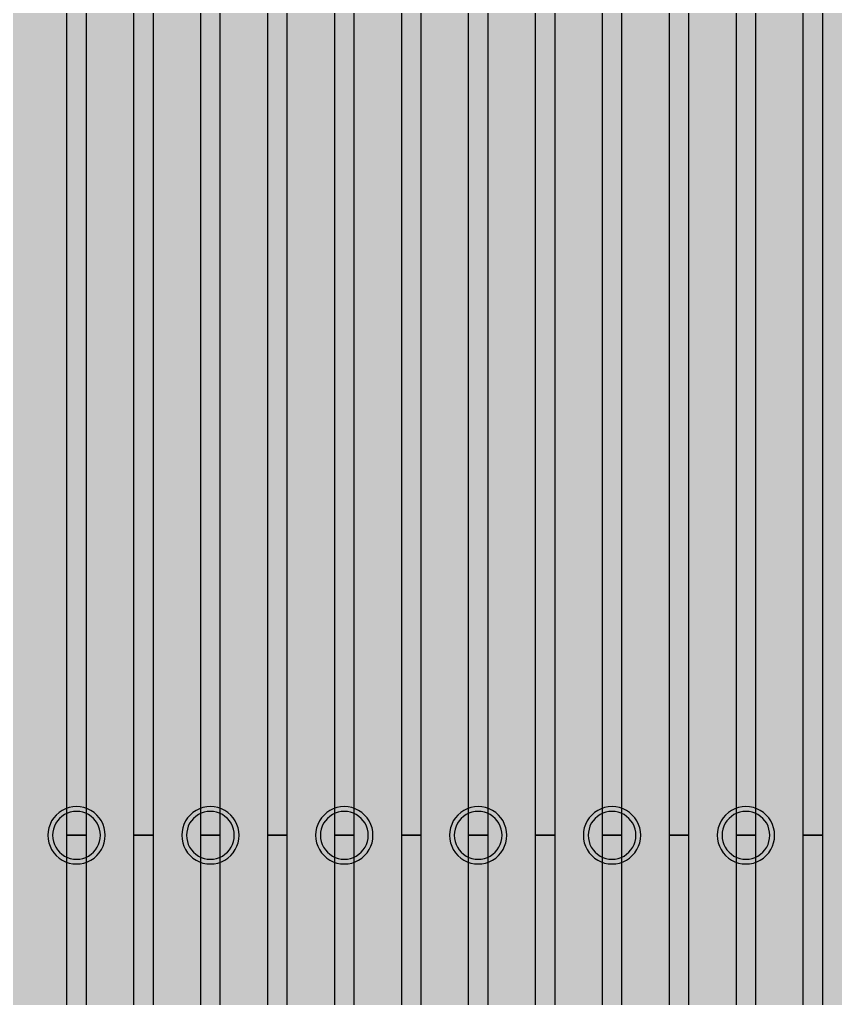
# Model space of a CAD drawing. Header units: metres. Extents: x -7231 to 10969, y -37556 to 1873.
# Drawn here: x 3903.5 to 3988.9, y -16649 to -16546.6 of the extents above; entities that cross this region are included whole.
import ezdxf

# ---------------------------------------------------------------- set-up
doc = ezdxf.new("R2010")
doc.units = ezdxf.units.M
for name, color, linetype in [('Metal1', 4, 'CONTINUOUS'), ('Metal2', 3, 'CONTINUOUS'), ('Polyimide', 7, 'CONTINUOUS')]:
    doc.layers.add(name, color=color, linetype=linetype)

msp = doc.modelspace()

# ---------------------------------------------------------------- hatches: boundary and pattern name
at = {"layer": 'Polyimide'}
msp.add_hatch(color=7, dxfattribs=at).paths.add_polyline_path([(4065.69, -468), (4066.67, -501.99), (4068.51, -535.99), (4071.41, -569.99), (4075.54, -603.99), (4081.04, -637.99), (4088.01, -671.99), (4096.52, -705.98), (4106.62, -739.98), (4118.33, -773.98), (4131.63, -807.98), (4146.49, -841.98), (4162.87, -875.98), (4180.68, -909.97), (4199.83, -943.97), (4220.22, -977.97), (4241.73, -1011.97), (4264.21, -1045.97), (4287.52, -1079.96), (4311.51, -1113.96), (4336.01, -1147.96), (4360.86, -1181.96), (4385.88, -1215.96), (4410.89, -1249.96), (4435.74, -1283.95), (4460.24, -1317.95), (4484.23, -1351.95), (4507.54, -1385.95), (4530.02, -1419.95), (4551.53, -1453.94), (4571.92, -1487.94), (4591.07, -1521.94), (4608.88, -1555.94), (4625.26, -1589.94), (4640.12, -1623.94), (4653.42, -1657.93), (4665.13, -1691.93), (4675.23, -1725.93), (4683.74, -1759.93), (4690.71, -1793.93), (4696.21, -1827.93), (4700.34, -1861.92), (4703.24, -1895.92), (4705.08, -1929.92), (4706.06, -1963.92), (4706.44, -1997.92), (4706.5, -2031.91), (4706.5, -4793.02), (4709.95, -4838.39), (4720.22, -4882.71), (4737.08, -4924.98), (4760.13, -4964.2), (4788.85, -4999.49), (4822.58, -5030.03), (4860.53, -5055.12), (4901.85, -5074.18), (4901.85, -5074.18), (4970.68, -5105.23), (5034.7, -5145.26), (5092.76, -5193.54), (5143.8, -5249.19), (5186.89, -5311.2), (5221.24, -5378.44), (5246.23, -5449.69), (5261.41, -5523.66), (5266.5, -5599), (5261.41, -5674.34), (5246.23, -5748.31), (5221.24, -5819.56), (5186.89, -5886.8), (5143.8, -5948.81), (5092.76, -6004.46), (5034.7, -6052.74), (4970.68, -6092.77), (4901.85, -6123.82), (4860.53, -6142.88), (4822.58, -6167.97), (4788.85, -6198.51), (4760.13, -6233.8), (4737.08, -6273.02), (4720.22, -6315.29), (4709.95, -6359.61), (4706.5, -6404.98), (4706.5, -9221.52), (4709.95, -9266.88), (4720.22, -9311.21), (4737.08, -9353.47), (4760.13, -9392.7), (4788.85, -9427.98), (4822.58, -9458.52), (4860.53, -9483.61), (4901.85, -9502.67), (4970.68, -9533.72), (5034.7, -9573.75), (5092.76, -9622.03), (5143.8, -9677.68), (5186.89, -9739.69), (5221.24, -9806.94), (5246.23, -9878.19), (5261.41, -9952.16), (5266.5, -10027.49), (5261.41, -10102.83), (5246.23, -10176.8), (5221.24, -10248.05), (5186.89, -10315.3), (5143.8, -10377.31), (5092.76, -10432.96), (5034.7, -10481.24), (4970.68, -10521.27), (4901.85, -10552.32), (4860.53, -10571.38), (4822.58, -10596.46), (4788.85, -10627), (4760.13, -10662.29), (4737.08, -10701.52), (4720.22, -10743.78), (4709.95, -10788.1), (4706.5, -10833.47), (4706.5, -13650.01), (4709.95, -13695.38), (4720.22, -13739.7), (4737.08, -13781.96), (4760.13, -13821.19), (4788.85, -13856.48), (4822.58, -13887.02), (4860.53, -13912.11), (4901.85, -13931.17), (4970.68, -13962.22), (5034.7, -14002.25), (5092.76, -14050.53), (5143.8, -14106.18), (5186.89, -14168.19), (5221.24, -14235.43), (5246.23, -14306.68), (5261.41, -14380.65), (5266.5, -14455.99), (5261.41, -14531.33), (5246.23, -14605.29), (5221.24, -14676.55), (5186.89, -14743.79), (5143.8, -14805.8), (5092.76, -14861.45), (5034.7, -14909.73), (4970.68, -14949.76), (4901.85, -14980.81), (4860.53, -14999.87), (4822.58, -15024.96), (4788.85, -15055.5), (4760.13, -15090.79), (4737.08, -15130.01), (4720.22, -15172.27), (4709.95, -15216.6), (4706.5, -15261.97), (4706.5, -15455.99), (4720.95, -15750.04), (4764.14, -16041.26), (4835.68, -16326.84), (4934.86, -16604.04), (5060.74, -16870.18), (5212.09, -17122.7), (5387.47, -17359.17), (5585.18, -17577.31), (5803.32, -17775.02), (6039.79, -17950.4), (6292.31, -18101.75), (6558.45, -18227.63), (6835.65, -18326.81), (7121.23, -18398.34), (7412.45, -18441.54), (7706.5, -18455.99), (9969.01, -18455.99), (10047.42, -18459.84), (10125.08, -18471.36), (10201.23, -18490.44), (10275.15, -18516.89), (10346.12, -18550.45), (10413.46, -18590.81), (10476.52, -18637.58), (10534.69, -18690.3), (10587.41, -18748.47), (10634.18, -18811.53), (10674.54, -18878.87), (10708.11, -18949.84), (10734.56, -19023.76), (10753.63, -19099.92), (10765.15, -19177.58), (10769.01, -19255.99), (10769.01, -20895.8), (10730.24, -20951.41), (10694.6, -21009.08), (10662.21, -21068.63), (10633.17, -21129.89), (10607.55, -21192.66), (10585.45, -21256.74), (10566.93, -21321.96), (10552.05, -21388.09), (10540.84, -21454.95), (10533.35, -21522.33), (10529.6, -21590.02), (10529.6, -21657.81), (10533.35, -21725.5), (10540.84, -21792.87), (10552.05, -21859.73), (10566.93, -21925.87), (10585.45, -21991.08), (10607.55, -22055.17), (10633.17, -22117.94), (10662.21, -22179.19), (10694.6, -22238.74), (10730.24, -22296.41), (10769.01, -22352.03), (10769.01, -32454.24), (10728.74, -32510.49), (10691.72, -32568.92), (10658.05, -32629.35), (10627.85, -32691.58), (10601.2, -32755.42), (10578.21, -32820.67), (10558.93, -32887.1), (10543.44, -32954.52), (10531.77, -33022.71), (10523.97, -33091.44), (10520.07, -33160.51), (10520.07, -33229.69), (10523.97, -33298.75), (10531.77, -33367.49), (10543.44, -33435.67), (10558.93, -33503.09), (10578.21, -33569.53), (10601.2, -33634.77), (10627.85, -33698.61), (10658.05, -33760.85), (10691.72, -33821.28), (10728.74, -33879.71), (10769.01, -33935.96), (10769.01, -36556), (10765.15, -36634.41), (10753.63, -36712.07), (10734.56, -36788.23), (10708.11, -36862.15), (10674.54, -36933.12), (10634.18, -37000.46), (10587.41, -37063.51), (10534.69, -37121.69), (10476.52, -37174.41), (10413.46, -37221.18), (10346.12, -37261.54), (10275.15, -37295.1), (10201.23, -37321.55), (10125.08, -37340.63), (10047.42, -37352.15), (9969.01, -37356), (-6231.01, -37356), (-6309.42, -37352.15), (-6387.08, -37340.63), (-6463.23, -37321.55), (-6537.15, -37295.1), (-6608.12, -37261.54), (-6675.46, -37221.18), (-6738.52, -37174.41), (-6796.69, -37121.69), (-6849.41, -37063.51), (-6896.18, -37000.46), (-6936.54, -36933.12), (-6970.11, -36862.15), (-6996.56, -36788.23), (-7015.63, -36712.07), (-7027.15, -36634.41), (-7031.01, -36556), (-7031.01, -33936), (-6990.74, -33879.75), (-6953.7, -33821.31), (-6920.03, -33760.88), (-6889.82, -33698.64), (-6863.18, -33634.8), (-6840.18, -33569.55), (-6820.9, -33503.11), (-6805.4, -33435.69), (-6793.74, -33367.49), (-6785.94, -33298.75), (-6782.03, -33229.68), (-6782.03, -33160.5), (-6785.94, -33091.43), (-6793.74, -33022.69), (-6805.4, -32954.5), (-6820.9, -32887.07), (-6840.18, -32820.63), (-6863.18, -32755.39), (-6889.82, -32691.54), (-6920.03, -32629.3), (-6953.7, -32568.87), (-6990.74, -32510.43), (-7031.01, -32454.18), (-7031.01, -22364.83), (-6990.74, -22308.58), (-6953.7, -22250.14), (-6920.03, -22189.71), (-6889.82, -22127.47), (-6863.18, -22063.62), (-6840.18, -21998.38), (-6820.9, -21931.94), (-6805.4, -21864.51), (-6793.74, -21796.32), (-6785.94, -21727.58), (-6782.03, -21658.51), (-6782.03, -21589.33), (-6785.94, -21520.26), (-6793.74, -21451.52), (-6805.4, -21383.32), (-6820.9, -21315.9), (-6840.18, -21249.46), (-6863.18, -21184.21), (-6889.82, -21120.37), (-6920.03, -21058.13), (-6953.7, -20997.7), (-6990.74, -20939.26), (-7031.01, -20883.01), (-7031.01, -19255.99), (-7027.15, -19177.58), (-7015.63, -19099.92), (-6996.56, -19023.76), (-6970.11, -18949.84), (-6936.54, -18878.87), (-6896.18, -18811.53), (-6849.41, -18748.47), (-6796.69, -18690.3), (-6738.52, -18637.58), (-6675.46, -18590.81), (-6608.12, -18550.45), (-6537.15, -18516.89), (-6463.23, -18490.44), (-6387.08, -18471.36), (-6309.42, -18459.84), (-6231.01, -18455.99), (-3968.5, -18455.99), (-3674.45, -18441.54), (-3383.23, -18398.34), (-3097.65, -18326.81), (-2820.45, -18227.63), (-2554.31, -18101.75), (-2301.79, -17950.4), (-2065.32, -17775.02), (-1847.18, -17577.31), (-1649.47, -17359.17), (-1474.09, -17122.7), (-1322.74, -16870.18), (-1196.86, -16604.04), (-1097.68, -16326.84), (-1026.14, -16041.26), (-982.95, -15750.04), (-968.5, -15455.99), (-968.5, -15261.97), (-971.95, -15216.6), (-982.22, -15172.27), (-999.08, -15130.01), (-1022.13, -15090.79), (-1050.85, -15055.5), (-1084.58, -15024.96), (-1122.53, -14999.87), (-1163.85, -14980.81), (-1232.68, -14949.76), (-1296.7, -14909.73), (-1354.76, -14861.45), (-1405.8, -14805.8), (-1448.89, -14743.79), (-1483.24, -14676.55), (-1508.23, -14605.29), (-1523.41, -14531.33), (-1528.5, -14455.99), (-1523.41, -14380.65), (-1508.23, -14306.68), (-1483.24, -14235.43), (-1448.89, -14168.19), (-1405.8, -14106.18), (-1354.76, -14050.53), (-1296.7, -14002.25), (-1232.68, -13962.22), (-1163.85, -13931.17), (-1122.53, -13912.11), (-1084.58, -13887.02), (-1050.85, -13856.48), (-1022.13, -13821.19), (-999.08, -13781.96), (-982.22, -13739.7), (-971.95, -13695.38), (-968.5, -13650.01), (-968.5, -12309.64), (-971.95, -12264.27), (-982.22, -12219.94), (-999.08, -12177.68), (-1022.13, -12138.46), (-1050.85, -12103.17), (-1084.58, -12072.63), (-1122.53, -12047.54), (-1163.85, -12028.48), (-1232.68, -11997.43), (-1296.7, -11957.4), (-1354.76, -11909.12), (-1405.8, -11853.47), (-1448.89, -11791.46), (-1483.24, -11724.22), (-1508.23, -11652.96), (-1523.41, -11579), (-1528.5, -11503.66), (-1523.41, -11428.32), (-1508.23, -11354.35), (-1483.24, -11283.1), (-1448.89, -11215.86), (-1405.8, -11153.85), (-1354.76, -11098.2), (-1296.7, -11049.92), (-1232.68, -11009.89), (-1163.85, -10978.84), (-1122.53, -10959.78), (-1084.58, -10934.69), (-1050.85, -10904.15), (-1022.13, -10868.86), (-999.08, -10829.63), (-982.22, -10787.37), (-971.95, -10743.05), (-968.5, -10697.68), (-968.5, -9357.31), (-971.95, -9311.94), (-982.22, -9267.62), (-999.08, -9225.35), (-1022.13, -9186.13), (-1050.85, -9150.84), (-1084.58, -9120.3), (-1122.53, -9095.21), (-1163.85, -9076.15), (-1163.85, -9076.15), (-1232.68, -9045.1), (-1296.7, -9005.07), (-1354.76, -8956.79), (-1405.8, -8901.14), (-1448.89, -8839.13), (-1483.24, -8771.89), (-1508.23, -8700.64), (-1523.41, -8626.67), (-1528.5, -8551.33), (-1523.41, -8475.99), (-1508.23, -8402.02), (-1483.24, -8330.77), (-1448.89, -8263.53), (-1405.8, -8201.52), (-1354.76, -8145.87), (-1296.7, -8097.59), (-1232.68, -8057.56), (-1163.85, -8026.51), (-1163.85, -8026.51), (-1122.53, -8007.45), (-1084.58, -7982.36), (-1050.85, -7951.82), (-1022.13, -7916.53), (-999.08, -7877.31), (-982.22, -7835.04), (-971.95, -7790.72), (-968.5, -7745.35), (-968.5, -6404.98), (-971.95, -6359.61), (-982.22, -6315.29), (-999.08, -6273.02), (-1022.13, -6233.8), (-1050.85, -6198.51), (-1084.58, -6167.97), (-1122.53, -6142.88), (-1163.85, -6123.82), (-1163.85, -6123.82), (-1232.68, -6092.77), (-1296.7, -6052.74), (-1354.76, -6004.46), (-1405.8, -5948.81), (-1448.89, -5886.8), (-1483.24, -5819.56), (-1508.23, -5748.31), (-1523.41, -5674.34), (-1528.5, -5599), (-1523.41, -5523.66), (-1508.23, -5449.69), (-1483.24, -5378.44), (-1448.89, -5311.2), (-1405.8, -5249.19), (-1354.76, -5193.54), (-1296.7, -5145.26), (-1232.68, -5105.23), (-1163.85, -5074.18), (-1163.85, -5074.18), (-1122.53, -5055.12), (-1084.58, -5030.03), (-1050.85, -4999.49), (-1022.13, -4964.2), (-999.08, -4924.98), (-982.22, -4882.71), (-971.95, -4838.39), (-968.5, -4793.02), (-968.5, -2031.91), (-968.44, -1997.92), (-968.06, -1963.92), (-967.05, -1929.92), (-965.18, -1895.92), (-962.22, -1861.92), (-958.01, -1827.93), (-952.41, -1793.93), (-945.31, -1759.93), (-936.64, -1725.93), (-926.35, -1691.93), (-914.43, -1657.93), (-900.88, -1623.94), (-885.74, -1589.94), (-869.05, -1555.94), (-850.91, -1521.94), (-831.4, -1487.94), (-810.63, -1453.94), (-788.72, -1419.95), (-765.82, -1385.95), (-742.07, -1351.95), (-717.63, -1317.95), (-692.67, -1283.95), (-667.36, -1249.96), (-641.88, -1215.96), (-616.39, -1181.96), (-591.08, -1147.96), (-566.12, -1113.96), (-541.68, -1079.96), (-517.93, -1045.97), (-495.03, -1011.97), (-473.12, -977.97), (-452.35, -943.97), (-432.84, -909.97), (-414.7, -875.98), (-398.01, -841.98), (-382.87, -807.98), (-369.32, -773.98), (-357.4, -739.98), (-347.11, -705.98), (-338.44, -671.99), (-331.34, -637.99), (-325.74, -603.99), (-321.53, -569.99), (-318.57, -535.99), (-316.7, -501.99), (-315.69, -468), (-315.31, -434), (-315.25, -400), (-315.25, 401), (-315.25, 451), (-315.25, 1644), (-270.25, 1644), (-270.03, 1637.13), (-269.35, 1630.29), (-268.23, 1623.52), (-266.67, 1616.82), (-264.68, 1610.25), (-262.26, 1603.82), (-259.42, 1597.56), (-256.18, 1591.5), (-252.55, 1585.67), (-248.55, 1580.08), (-244.19, 1574.77), (-239.5, 1569.75), (-234.48, 1565.06), (-229.17, 1560.7), (-223.58, 1556.7), (-217.75, 1553.07), (-211.69, 1549.83), (-205.43, 1546.99), (-199, 1544.57), (-192.43, 1542.58), (-185.73, 1541.02), (-178.96, 1539.9), (-172.12, 1539.22), (-165.25, 1539), (-158.38, 1539.22), (-151.54, 1539.9), (-144.77, 1541.02), (-138.07, 1542.58), (-131.5, 1544.57), (-125.07, 1546.99), (-118.81, 1549.83), (-112.75, 1553.07), (-106.92, 1556.7), (-101.33, 1560.7), (-96.02, 1565.06), (-91, 1569.75), (-86.31, 1574.77), (-81.95, 1580.08), (-77.95, 1585.67), (-74.32, 1591.5), (-71.08, 1597.56), (-68.24, 1603.82), (-65.82, 1610.25), (-63.83, 1616.82), (-62.27, 1623.52), (-61.15, 1630.29), (-60.47, 1637.13), (-60.25, 1644), (1853, 1644), (1853, 1573), (3815.25, 1573), (3815.46, 1579.54), (3816.11, 1586.05), (3817.17, 1592.51), (3818.66, 1598.88), (3820.56, 1605.14), (3822.86, 1611.27), (3825.56, 1617.23), (3828.65, 1623), (3832.1, 1628.56), (3835.91, 1633.88), (3840.07, 1638.93), (3844.54, 1643.71), (3849.32, 1648.18), (3854.37, 1652.34), (3859.69, 1656.15), (3865.25, 1659.6), (3871.02, 1662.69), (3876.98, 1665.39), (3883.11, 1667.69), (3889.37, 1669.59), (3895.74, 1671.08), (3902.2, 1672.14), (3908.71, 1672.79), (3915.25, 1673), (3921.79, 1672.79), (3928.3, 1672.14), (3934.76, 1671.08), (3941.13, 1669.59), (3947.39, 1667.69), (3953.52, 1665.39), (3959.48, 1662.69), (3965.25, 1659.6), (3970.81, 1656.15), (3976.13, 1652.34), (3981.18, 1648.18), (3985.96, 1643.71), (3990.43, 1638.93), (3994.59, 1633.88), (3998.4, 1628.56), (4001.85, 1623), (4004.94, 1617.23), (4007.64, 1611.27), (4009.94, 1605.14), (4011.84, 1598.88), (4013.33, 1592.51), (4014.39, 1586.05), (4015.04, 1579.54), (4015.25, 1573), (4065.25, 1573), (4065.25, 451), (4065.25, 401), (4065.25, -400), (4065.31, -434), (4065.69, -468)])

# ---------------------------------------------------------------- linework, layer by layer
at = {"layer": 'Metal1'}
for points in [[(3910.5, -2031.66), (3910.5, -16631.91), (3908.5, -16631.91), (3908.5, -2032.17)], [(3917.5, -2031.66), (3917.5, -16631.91), (3915.5, -16631.91), (3915.5, -2032.17)], [(3924.5, -2031.66), (3924.5, -16631.91), (3922.5, -16631.91), (3922.5, -2032.17)], [(3931.5, -2031.66), (3931.5, -16631.91), (3929.5, -16631.91), (3929.5, -2032.17)], [(3938.5, -2031.66), (3938.5, -16631.91), (3936.5, -16631.91), (3936.5, -2032.17)], [(3945.5, -2031.66), (3945.5, -16631.91), (3943.5, -16631.91), (3943.5, -2032.17)], [(3952.5, -2031.65), (3952.5, -16631.91), (3950.5, -16631.91), (3950.5, -2032.17)], [(3959.5, -2031.65), (3959.5, -16631.91), (3957.5, -16631.91), (3957.5, -2032.18)], [(3966.5, -2031.65), (3966.5, -16631.91), (3964.5, -16631.91), (3964.5, -2032.18)], [(3973.5, -2031.65), (3973.5, -16631.91), (3971.5, -16631.91), (3971.5, -2032.17)], [(3980.5, -2031.65), (3980.5, -16631.91), (3978.5, -16631.91), (3978.5, -2032.18)], [(3987.5, -2031.65), (3987.5, -16631.91), (3985.5, -16631.91), (3985.5, -2032.18)], [(3785.58, -17788.78), (3804.17, -17766.28), (3822.76, -17743.78), (3841.36, -17721.28), (3859.95, -17698.78), (3878.54, -17676.28), (3897.14, -17653.78), (3908.18, -17640.41), (3915.5, -17620.06), (3915.5, -16631.91), (3917.5, -16631.91), (3917.5, -17620.41), (3909.94, -17641.42), (3898.68, -17655.05), (3880.08, -17677.55), (3861.49, -17700.05), (3842.9, -17722.55), (3824.31, -17745.06), (3805.71, -17767.56), (3787.12, -17790.06)], [(3798.69, -17788.78), (3817.41, -17766.28), (3836.13, -17743.78), (3854.85, -17721.28), (3873.57, -17698.78), (3892.29, -17676.28), (3911.01, -17653.78), (3922.13, -17640.41), (3929.5, -17620.03), (3929.5, -16631.91), (3931.5, -16631.91), (3931.5, -17620.38), (3923.89, -17641.42), (3912.55, -17655.05), (3893.83, -17677.56), (3875.11, -17700.06), (3856.39, -17722.56), (3837.67, -17745.06), (3818.95, -17767.56), (3800.23, -17790.06)], [(3811.8, -17788.78), (3830.65, -17766.28), (3849.5, -17743.78), (3868.34, -17721.28), (3887.19, -17698.77), (3906.04, -17676.27), (3924.89, -17653.77), (3936.08, -17640.41), (3943.5, -17620), (3943.5, -16631.91), (3945.5, -16631.91), (3945.5, -17620.35), (3937.84, -17641.42), (3926.42, -17655.06), (3907.57, -17677.56), (3888.72, -17700.06), (3869.88, -17722.56), (3851.03, -17745.06), (3832.18, -17767.56), (3813.34, -17790.06)], [(3824.91, -17788.77), (3843.89, -17766.27), (3862.86, -17743.77), (3881.84, -17721.27), (3900.81, -17698.77), (3919.79, -17676.27), (3938.76, -17653.77), (3950.03, -17640.41), (3957.5, -17619.96), (3957.5, -16631.91), (3959.5, -16631.91), (3959.5, -17620.32), (3951.79, -17641.42), (3940.29, -17655.06), (3921.32, -17677.56), (3902.34, -17700.06), (3883.37, -17722.56), (3864.39, -17745.06), (3845.42, -17767.56), (3826.44, -17790.06)], [(3838.03, -17788.77), (3857.13, -17766.27), (3876.23, -17743.77), (3895.33, -17721.27), (3914.43, -17698.77), (3933.53, -17676.27), (3952.64, -17653.77), (3963.98, -17640.4), (3971.5, -17619.93), (3971.5, -16631.91), (3973.5, -16631.91), (3973.5, -17620.29), (3965.74, -17641.43), (3954.16, -17655.06), (3935.06, -17677.56), (3915.96, -17700.06), (3896.86, -17722.56), (3877.75, -17745.07), (3858.65, -17767.57), (3839.55, -17790.07)], [(3851.14, -17788.77), (3870.37, -17766.27), (3889.6, -17743.77), (3908.83, -17721.27), (3928.05, -17698.77), (3947.28, -17676.27), (3966.51, -17653.77), (3977.93, -17640.4), (3985.5, -17619.9), (3985.5, -16631.91), (3987.5, -16631.91), (3987.5, -17620.25), (3979.68, -17641.43), (3968.03, -17655.07), (3948.8, -17677.57), (3929.57, -17700.07), (3910.35, -17722.57), (3891.12, -17745.07), (3871.89, -17767.57), (3852.66, -17790.07)]]:
    msp.add_lwpolyline(points, dxfattribs=at)
for points in [[(3912.5, -16631.91), (3912.47, -16631.52), (3912.4, -16631.14), (3912.27, -16630.77), (3912.1, -16630.41), (3911.88, -16630.09), (3911.62, -16629.79), (3911.33, -16629.53), (3911, -16629.32), (3910.65, -16629.14), (3910.28, -16629.02), (3909.89, -16628.94), (3909.5, -16628.91), (3909.11, -16628.94), (3908.72, -16629.02), (3908.35, -16629.14), (3908, -16629.32), (3907.67, -16629.53), (3907.38, -16629.79), (3907.12, -16630.09), (3906.9, -16630.41), (3906.73, -16630.77), (3906.6, -16631.14), (3906.53, -16631.52), (3906.5, -16631.91), (3906.53, -16632.31), (3906.6, -16632.69), (3906.73, -16633.06), (3906.9, -16633.41), (3907.12, -16633.74), (3907.38, -16634.04), (3907.67, -16634.29), (3908, -16634.51), (3908.35, -16634.69), (3908.72, -16634.81), (3909.11, -16634.89), (3909.5, -16634.91), (3909.89, -16634.89), (3910.28, -16634.81), (3910.65, -16634.69), (3911, -16634.51), (3911.33, -16634.29), (3911.62, -16634.04), (3911.88, -16633.74), (3912.1, -16633.41), (3912.27, -16633.06), (3912.4, -16632.69), (3912.47, -16632.31), (3912.5, -16631.91)], [(3926.5, -16631.91), (3926.47, -16631.52), (3926.4, -16631.14), (3926.27, -16630.77), (3926.1, -16630.41), (3925.88, -16630.09), (3925.62, -16629.79), (3925.33, -16629.53), (3925, -16629.32), (3924.65, -16629.14), (3924.28, -16629.02), (3923.89, -16628.94), (3923.5, -16628.91), (3923.11, -16628.94), (3922.72, -16629.02), (3922.35, -16629.14), (3922, -16629.32), (3921.67, -16629.53), (3921.38, -16629.79), (3921.12, -16630.09), (3920.9, -16630.41), (3920.73, -16630.77), (3920.6, -16631.14), (3920.53, -16631.52), (3920.5, -16631.91), (3920.53, -16632.31), (3920.6, -16632.69), (3920.73, -16633.06), (3920.9, -16633.41), (3921.12, -16633.74), (3921.38, -16634.04), (3921.67, -16634.29), (3922, -16634.51), (3922.35, -16634.69), (3922.72, -16634.81), (3923.11, -16634.89), (3923.5, -16634.91), (3923.89, -16634.89), (3924.28, -16634.81), (3924.65, -16634.69), (3925, -16634.51), (3925.33, -16634.29), (3925.62, -16634.04), (3925.88, -16633.74), (3926.1, -16633.41), (3926.27, -16633.06), (3926.4, -16632.69), (3926.47, -16632.31), (3926.5, -16631.91)], [(3940.5, -16631.91), (3940.47, -16631.52), (3940.4, -16631.14), (3940.27, -16630.77), (3940.1, -16630.41), (3939.88, -16630.09), (3939.62, -16629.79), (3939.33, -16629.53), (3939, -16629.32), (3938.65, -16629.14), (3938.28, -16629.02), (3937.89, -16628.94), (3937.5, -16628.91), (3937.11, -16628.94), (3936.72, -16629.02), (3936.35, -16629.14), (3936, -16629.32), (3935.67, -16629.53), (3935.38, -16629.79), (3935.12, -16630.09), (3934.9, -16630.41), (3934.73, -16630.77), (3934.6, -16631.14), (3934.53, -16631.52), (3934.5, -16631.91), (3934.53, -16632.31), (3934.6, -16632.69), (3934.73, -16633.06), (3934.9, -16633.41), (3935.12, -16633.74), (3935.38, -16634.04), (3935.67, -16634.29), (3936, -16634.51), (3936.35, -16634.69), (3936.72, -16634.81), (3937.11, -16634.89), (3937.5, -16634.91), (3937.89, -16634.89), (3938.28, -16634.81), (3938.65, -16634.69), (3939, -16634.51), (3939.33, -16634.29), (3939.62, -16634.04), (3939.88, -16633.74), (3940.1, -16633.41), (3940.27, -16633.06), (3940.4, -16632.69), (3940.47, -16632.31), (3940.5, -16631.91)], [(3954.5, -16631.91), (3954.47, -16631.52), (3954.4, -16631.14), (3954.27, -16630.77), (3954.1, -16630.41), (3953.88, -16630.09), (3953.62, -16629.79), (3953.33, -16629.53), (3953, -16629.32), (3952.65, -16629.14), (3952.28, -16629.02), (3951.89, -16628.94), (3951.5, -16628.91), (3951.11, -16628.94), (3950.72, -16629.02), (3950.35, -16629.14), (3950, -16629.32), (3949.67, -16629.53), (3949.38, -16629.79), (3949.12, -16630.09), (3948.9, -16630.41), (3948.73, -16630.77), (3948.6, -16631.14), (3948.53, -16631.52), (3948.5, -16631.91), (3948.53, -16632.31), (3948.6, -16632.69), (3948.73, -16633.06), (3948.9, -16633.41), (3949.12, -16633.74), (3949.38, -16634.04), (3949.67, -16634.29), (3950, -16634.51), (3950.35, -16634.69), (3950.72, -16634.81), (3951.11, -16634.89), (3951.5, -16634.91), (3951.89, -16634.89), (3952.28, -16634.81), (3952.65, -16634.69), (3953, -16634.51), (3953.33, -16634.29), (3953.62, -16634.04), (3953.88, -16633.74), (3954.1, -16633.41), (3954.27, -16633.06), (3954.4, -16632.69), (3954.47, -16632.31), (3954.5, -16631.91)], [(3968.5, -16631.91), (3968.47, -16631.52), (3968.4, -16631.14), (3968.27, -16630.77), (3968.1, -16630.41), (3967.88, -16630.09), (3967.62, -16629.79), (3967.33, -16629.53), (3967, -16629.32), (3966.65, -16629.14), (3966.28, -16629.02), (3965.89, -16628.94), (3965.5, -16628.91), (3965.11, -16628.94), (3964.72, -16629.02), (3964.35, -16629.14), (3964, -16629.32), (3963.67, -16629.53), (3963.38, -16629.79), (3963.12, -16630.09), (3962.9, -16630.41), (3962.73, -16630.77), (3962.6, -16631.14), (3962.53, -16631.52), (3962.5, -16631.91), (3962.53, -16632.31), (3962.6, -16632.69), (3962.73, -16633.06), (3962.9, -16633.41), (3963.12, -16633.74), (3963.38, -16634.04), (3963.67, -16634.29), (3964, -16634.51), (3964.35, -16634.69), (3964.72, -16634.81), (3965.11, -16634.89), (3965.5, -16634.91), (3965.89, -16634.89), (3966.28, -16634.81), (3966.65, -16634.69), (3967, -16634.51), (3967.33, -16634.29), (3967.62, -16634.04), (3967.88, -16633.74), (3968.1, -16633.41), (3968.27, -16633.06), (3968.4, -16632.69), (3968.47, -16632.31), (3968.5, -16631.91)], [(3982.5, -16631.91), (3982.47, -16631.52), (3982.4, -16631.14), (3982.27, -16630.77), (3982.1, -16630.41), (3981.88, -16630.09), (3981.62, -16629.79), (3981.33, -16629.53), (3981, -16629.32), (3980.65, -16629.14), (3980.28, -16629.02), (3979.89, -16628.94), (3979.5, -16628.91), (3979.11, -16628.94), (3978.72, -16629.02), (3978.35, -16629.14), (3978, -16629.32), (3977.67, -16629.53), (3977.38, -16629.79), (3977.12, -16630.09), (3976.9, -16630.41), (3976.73, -16630.77), (3976.6, -16631.14), (3976.53, -16631.52), (3976.5, -16631.91), (3976.53, -16632.31), (3976.6, -16632.69), (3976.73, -16633.06), (3976.9, -16633.41), (3977.12, -16633.74), (3977.38, -16634.04), (3977.67, -16634.29), (3978, -16634.51), (3978.35, -16634.69), (3978.72, -16634.81), (3979.11, -16634.89), (3979.5, -16634.91), (3979.89, -16634.89), (3980.28, -16634.81), (3980.65, -16634.69), (3981, -16634.51), (3981.33, -16634.29), (3981.62, -16634.04), (3981.88, -16633.74), (3982.1, -16633.41), (3982.27, -16633.06), (3982.4, -16632.69), (3982.47, -16632.31), (3982.5, -16631.91)]]:
    msp.add_lwpolyline(points, close=True, dxfattribs=at)
at = {"layer": 'Metal2'}
for points in [[(3912.5, -16631.91), (3912.47, -16631.52), (3912.4, -16631.14), (3912.27, -16630.77), (3912.1, -16630.41), (3911.88, -16630.09), (3911.62, -16629.79), (3911.33, -16629.53), (3911, -16629.32), (3910.65, -16629.14), (3910.28, -16629.02), (3909.89, -16628.94), (3909.5, -16628.91), (3909.11, -16628.94), (3908.72, -16629.02), (3908.35, -16629.14), (3908, -16629.32), (3907.67, -16629.53), (3907.38, -16629.79), (3907.12, -16630.09), (3906.9, -16630.41), (3906.73, -16630.77), (3906.6, -16631.14), (3906.53, -16631.52), (3906.5, -16631.91), (3906.53, -16632.31), (3906.6, -16632.69), (3906.73, -16633.06), (3906.9, -16633.41), (3907.12, -16633.74), (3907.38, -16634.04), (3907.67, -16634.29), (3908, -16634.51), (3908.35, -16634.69), (3908.72, -16634.81), (3909.11, -16634.89), (3909.5, -16634.91), (3909.89, -16634.89), (3910.28, -16634.81), (3910.65, -16634.69), (3911, -16634.51), (3911.33, -16634.29), (3911.62, -16634.04), (3911.88, -16633.74), (3912.1, -16633.41), (3912.27, -16633.06), (3912.4, -16632.69), (3912.47, -16632.31), (3912.5, -16631.91)], [(3926.5, -16631.91), (3926.47, -16631.52), (3926.4, -16631.14), (3926.27, -16630.77), (3926.1, -16630.41), (3925.88, -16630.09), (3925.62, -16629.79), (3925.33, -16629.53), (3925, -16629.32), (3924.65, -16629.14), (3924.28, -16629.02), (3923.89, -16628.94), (3923.5, -16628.91), (3923.11, -16628.94), (3922.72, -16629.02), (3922.35, -16629.14), (3922, -16629.32), (3921.67, -16629.53), (3921.38, -16629.79), (3921.12, -16630.09), (3920.9, -16630.41), (3920.73, -16630.77), (3920.6, -16631.14), (3920.53, -16631.52), (3920.5, -16631.91), (3920.53, -16632.31), (3920.6, -16632.69), (3920.73, -16633.06), (3920.9, -16633.41), (3921.12, -16633.74), (3921.38, -16634.04), (3921.67, -16634.29), (3922, -16634.51), (3922.35, -16634.69), (3922.72, -16634.81), (3923.11, -16634.89), (3923.5, -16634.91), (3923.89, -16634.89), (3924.28, -16634.81), (3924.65, -16634.69), (3925, -16634.51), (3925.33, -16634.29), (3925.62, -16634.04), (3925.88, -16633.74), (3926.1, -16633.41), (3926.27, -16633.06), (3926.4, -16632.69), (3926.47, -16632.31), (3926.5, -16631.91)], [(3940.5, -16631.91), (3940.47, -16631.52), (3940.4, -16631.14), (3940.27, -16630.77), (3940.1, -16630.41), (3939.88, -16630.09), (3939.62, -16629.79), (3939.33, -16629.53), (3939, -16629.32), (3938.65, -16629.14), (3938.28, -16629.02), (3937.89, -16628.94), (3937.5, -16628.91), (3937.11, -16628.94), (3936.72, -16629.02), (3936.35, -16629.14), (3936, -16629.32), (3935.67, -16629.53), (3935.38, -16629.79), (3935.12, -16630.09), (3934.9, -16630.41), (3934.73, -16630.77), (3934.6, -16631.14), (3934.53, -16631.52), (3934.5, -16631.91), (3934.53, -16632.31), (3934.6, -16632.69), (3934.73, -16633.06), (3934.9, -16633.41), (3935.12, -16633.74), (3935.38, -16634.04), (3935.67, -16634.29), (3936, -16634.51), (3936.35, -16634.69), (3936.72, -16634.81), (3937.11, -16634.89), (3937.5, -16634.91), (3937.89, -16634.89), (3938.28, -16634.81), (3938.65, -16634.69), (3939, -16634.51), (3939.33, -16634.29), (3939.62, -16634.04), (3939.88, -16633.74), (3940.1, -16633.41), (3940.27, -16633.06), (3940.4, -16632.69), (3940.47, -16632.31), (3940.5, -16631.91)], [(3954.5, -16631.91), (3954.47, -16631.52), (3954.4, -16631.14), (3954.27, -16630.77), (3954.1, -16630.41), (3953.88, -16630.09), (3953.62, -16629.79), (3953.33, -16629.53), (3953, -16629.32), (3952.65, -16629.14), (3952.28, -16629.02), (3951.89, -16628.94), (3951.5, -16628.91), (3951.11, -16628.94), (3950.72, -16629.02), (3950.35, -16629.14), (3950, -16629.32), (3949.67, -16629.53), (3949.38, -16629.79), (3949.12, -16630.09), (3948.9, -16630.41), (3948.73, -16630.77), (3948.6, -16631.14), (3948.53, -16631.52), (3948.5, -16631.91), (3948.53, -16632.31), (3948.6, -16632.69), (3948.73, -16633.06), (3948.9, -16633.41), (3949.12, -16633.74), (3949.38, -16634.04), (3949.67, -16634.29), (3950, -16634.51), (3950.35, -16634.69), (3950.72, -16634.81), (3951.11, -16634.89), (3951.5, -16634.91), (3951.89, -16634.89), (3952.28, -16634.81), (3952.65, -16634.69), (3953, -16634.51), (3953.33, -16634.29), (3953.62, -16634.04), (3953.88, -16633.74), (3954.1, -16633.41), (3954.27, -16633.06), (3954.4, -16632.69), (3954.47, -16632.31), (3954.5, -16631.91)], [(3968.5, -16631.91), (3968.47, -16631.52), (3968.4, -16631.14), (3968.27, -16630.77), (3968.1, -16630.41), (3967.88, -16630.09), (3967.62, -16629.79), (3967.33, -16629.53), (3967, -16629.32), (3966.65, -16629.14), (3966.28, -16629.02), (3965.89, -16628.94), (3965.5, -16628.91), (3965.11, -16628.94), (3964.72, -16629.02), (3964.35, -16629.14), (3964, -16629.32), (3963.67, -16629.53), (3963.38, -16629.79), (3963.12, -16630.09), (3962.9, -16630.41), (3962.73, -16630.77), (3962.6, -16631.14), (3962.53, -16631.52), (3962.5, -16631.91), (3962.53, -16632.31), (3962.6, -16632.69), (3962.73, -16633.06), (3962.9, -16633.41), (3963.12, -16633.74), (3963.38, -16634.04), (3963.67, -16634.29), (3964, -16634.51), (3964.35, -16634.69), (3964.72, -16634.81), (3965.11, -16634.89), (3965.5, -16634.91), (3965.89, -16634.89), (3966.28, -16634.81), (3966.65, -16634.69), (3967, -16634.51), (3967.33, -16634.29), (3967.62, -16634.04), (3967.88, -16633.74), (3968.1, -16633.41), (3968.27, -16633.06), (3968.4, -16632.69), (3968.47, -16632.31), (3968.5, -16631.91)], [(3982.5, -16631.91), (3982.47, -16631.52), (3982.4, -16631.14), (3982.27, -16630.77), (3982.1, -16630.41), (3981.88, -16630.09), (3981.62, -16629.79), (3981.33, -16629.53), (3981, -16629.32), (3980.65, -16629.14), (3980.28, -16629.02), (3979.89, -16628.94), (3979.5, -16628.91), (3979.11, -16628.94), (3978.72, -16629.02), (3978.35, -16629.14), (3978, -16629.32), (3977.67, -16629.53), (3977.38, -16629.79), (3977.12, -16630.09), (3976.9, -16630.41), (3976.73, -16630.77), (3976.6, -16631.14), (3976.53, -16631.52), (3976.5, -16631.91), (3976.53, -16632.31), (3976.6, -16632.69), (3976.73, -16633.06), (3976.9, -16633.41), (3977.12, -16633.74), (3977.38, -16634.04), (3977.67, -16634.29), (3978, -16634.51), (3978.35, -16634.69), (3978.72, -16634.81), (3979.11, -16634.89), (3979.5, -16634.91), (3979.89, -16634.89), (3980.28, -16634.81), (3980.65, -16634.69), (3981, -16634.51), (3981.33, -16634.29), (3981.62, -16634.04), (3981.88, -16633.74), (3982.1, -16633.41), (3982.27, -16633.06), (3982.4, -16632.69), (3982.47, -16632.31), (3982.5, -16631.91)]]:
    msp.add_lwpolyline(points, close=True, dxfattribs=at)
for points in [[(3779.02, -17788.78), (3797.55, -17766.28), (3816.08, -17743.78), (3834.61, -17721.28), (3853.14, -17698.78), (3871.67, -17676.28), (3890.2, -17653.78), (3901.21, -17640.41), (3908.5, -17620.08), (3908.5, -16631.91), (3910.5, -16631.91), (3910.5, -17620.43), (3902.97, -17641.42), (3891.74, -17655.05), (3873.21, -17677.55), (3854.68, -17700.05), (3836.15, -17722.55), (3817.62, -17745.05), (3799.1, -17767.55), (3780.57, -17790.06)], [(3792.13, -17788.78), (3810.79, -17766.28), (3829.45, -17743.78), (3848.1, -17721.28), (3866.76, -17698.78), (3885.42, -17676.28), (3904.07, -17653.78), (3915.16, -17640.41), (3922.5, -17620.05), (3922.5, -16631.91), (3924.5, -16631.91), (3924.5, -17620.4), (3916.92, -17641.42), (3905.61, -17655.05), (3886.96, -17677.55), (3868.3, -17700.06), (3849.64, -17722.56), (3830.99, -17745.06), (3812.33, -17767.56), (3793.67, -17790.06)], [(3805.25, -17788.78), (3824.03, -17766.28), (3842.81, -17743.78), (3861.6, -17721.28), (3880.38, -17698.78), (3899.16, -17676.28), (3917.95, -17653.77), (3929.11, -17640.41), (3936.5, -17620.01), (3936.5, -16631.91), (3938.5, -16631.91), (3938.5, -17620.37), (3930.87, -17641.42), (3919.48, -17655.06), (3900.7, -17677.56), (3881.92, -17700.06), (3863.13, -17722.56), (3844.35, -17745.06), (3825.57, -17767.56), (3806.78, -17790.06)], [(3818.36, -17788.78), (3837.27, -17766.28), (3856.18, -17743.77), (3875.09, -17721.27), (3894, -17698.77), (3912.91, -17676.27), (3931.82, -17653.77), (3943.06, -17640.41), (3950.5, -17619.98), (3950.5, -16631.91), (3952.5, -16631.91), (3952.5, -17620.33), (3944.81, -17641.42), (3933.35, -17655.06), (3914.44, -17677.56), (3895.53, -17700.06), (3876.62, -17722.56), (3857.71, -17745.06), (3838.8, -17767.56), (3819.89, -17790.06)], [(3831.47, -17788.77), (3850.51, -17766.27), (3869.55, -17743.77), (3888.58, -17721.27), (3907.62, -17698.77), (3926.66, -17676.27), (3945.7, -17653.77), (3957.01, -17640.4), (3964.5, -17619.95), (3964.5, -16631.91), (3966.5, -16631.91), (3966.5, -17620.3), (3958.76, -17641.43), (3947.23, -17655.06), (3928.19, -17677.56), (3909.15, -17700.06), (3890.11, -17722.56), (3871.07, -17745.06), (3852.04, -17767.56), (3833, -17790.07)], [(3844.58, -17788.77), (3863.75, -17766.27), (3882.91, -17743.77), (3902.08, -17721.27), (3921.24, -17698.77), (3940.41, -17676.27), (3959.57, -17653.77), (3970.96, -17640.4), (3978.5, -17619.91), (3978.5, -16631.91), (3980.5, -16631.91), (3980.5, -17620.27), (3972.71, -17641.43), (3961.1, -17655.06), (3941.93, -17677.56), (3922.77, -17700.07), (3903.6, -17722.57), (3884.44, -17745.07), (3865.27, -17767.57), (3846.11, -17790.07)]]:
    msp.add_lwpolyline(points, dxfattribs=at)
at = {"layer": 'Via'}
for points in [[(3912, -16631.91), (3911.98, -16631.59), (3911.91, -16631.27), (3911.81, -16630.96), (3911.67, -16630.66), (3911.48, -16630.39), (3911.27, -16630.15), (3911.02, -16629.93), (3910.75, -16629.75), (3910.46, -16629.6), (3910.15, -16629.5), (3909.83, -16629.44), (3909.5, -16629.41), (3909.17, -16629.44), (3908.85, -16629.5), (3908.54, -16629.6), (3908.25, -16629.75), (3907.98, -16629.93), (3907.73, -16630.15), (3907.52, -16630.39), (3907.33, -16630.66), (3907.19, -16630.96), (3907.09, -16631.27), (3907.02, -16631.59), (3907, -16631.91), (3907.02, -16632.24), (3907.09, -16632.56), (3907.19, -16632.87), (3907.33, -16633.16), (3907.52, -16633.44), (3907.73, -16633.68), (3907.98, -16633.9), (3908.25, -16634.08), (3908.54, -16634.22), (3908.85, -16634.33), (3909.17, -16634.39), (3909.5, -16634.41), (3909.83, -16634.39), (3910.15, -16634.33), (3910.46, -16634.22), (3910.75, -16634.08), (3911.02, -16633.9), (3911.27, -16633.68), (3911.48, -16633.44), (3911.67, -16633.16), (3911.81, -16632.87), (3911.91, -16632.56), (3911.98, -16632.24), (3912, -16631.91)], [(3926, -16631.91), (3925.98, -16631.59), (3925.91, -16631.27), (3925.81, -16630.96), (3925.67, -16630.66), (3925.48, -16630.39), (3925.27, -16630.15), (3925.02, -16629.93), (3924.75, -16629.75), (3924.46, -16629.6), (3924.15, -16629.5), (3923.83, -16629.44), (3923.5, -16629.41), (3923.17, -16629.44), (3922.85, -16629.5), (3922.54, -16629.6), (3922.25, -16629.75), (3921.98, -16629.93), (3921.73, -16630.15), (3921.52, -16630.39), (3921.33, -16630.66), (3921.19, -16630.96), (3921.09, -16631.27), (3921.02, -16631.59), (3921, -16631.91), (3921.02, -16632.24), (3921.09, -16632.56), (3921.19, -16632.87), (3921.33, -16633.16), (3921.52, -16633.44), (3921.73, -16633.68), (3921.98, -16633.9), (3922.25, -16634.08), (3922.54, -16634.22), (3922.85, -16634.33), (3923.17, -16634.39), (3923.5, -16634.41), (3923.83, -16634.39), (3924.15, -16634.33), (3924.46, -16634.22), (3924.75, -16634.08), (3925.02, -16633.9), (3925.27, -16633.68), (3925.48, -16633.44), (3925.67, -16633.16), (3925.81, -16632.87), (3925.91, -16632.56), (3925.98, -16632.24), (3926, -16631.91)], [(3940, -16631.91), (3939.98, -16631.59), (3939.91, -16631.27), (3939.81, -16630.96), (3939.67, -16630.66), (3939.48, -16630.39), (3939.27, -16630.15), (3939.02, -16629.93), (3938.75, -16629.75), (3938.46, -16629.6), (3938.15, -16629.5), (3937.83, -16629.44), (3937.5, -16629.41), (3937.17, -16629.44), (3936.85, -16629.5), (3936.54, -16629.6), (3936.25, -16629.75), (3935.98, -16629.93), (3935.73, -16630.15), (3935.52, -16630.39), (3935.33, -16630.66), (3935.19, -16630.96), (3935.09, -16631.27), (3935.02, -16631.59), (3935, -16631.91), (3935.02, -16632.24), (3935.09, -16632.56), (3935.19, -16632.87), (3935.33, -16633.16), (3935.52, -16633.44), (3935.73, -16633.68), (3935.98, -16633.9), (3936.25, -16634.08), (3936.54, -16634.22), (3936.85, -16634.33), (3937.17, -16634.39), (3937.5, -16634.41), (3937.83, -16634.39), (3938.15, -16634.33), (3938.46, -16634.22), (3938.75, -16634.08), (3939.02, -16633.9), (3939.27, -16633.68), (3939.48, -16633.44), (3939.67, -16633.16), (3939.81, -16632.87), (3939.91, -16632.56), (3939.98, -16632.24), (3940, -16631.91)], [(3954, -16631.91), (3953.98, -16631.59), (3953.91, -16631.27), (3953.81, -16630.96), (3953.67, -16630.66), (3953.48, -16630.39), (3953.27, -16630.15), (3953.02, -16629.93), (3952.75, -16629.75), (3952.46, -16629.6), (3952.15, -16629.5), (3951.83, -16629.44), (3951.5, -16629.41), (3951.17, -16629.44), (3950.85, -16629.5), (3950.54, -16629.6), (3950.25, -16629.75), (3949.98, -16629.93), (3949.73, -16630.15), (3949.52, -16630.39), (3949.33, -16630.66), (3949.19, -16630.96), (3949.09, -16631.27), (3949.02, -16631.59), (3949, -16631.91), (3949.02, -16632.24), (3949.09, -16632.56), (3949.19, -16632.87), (3949.33, -16633.16), (3949.52, -16633.44), (3949.73, -16633.68), (3949.98, -16633.9), (3950.25, -16634.08), (3950.54, -16634.22), (3950.85, -16634.33), (3951.17, -16634.39), (3951.5, -16634.41), (3951.83, -16634.39), (3952.15, -16634.33), (3952.46, -16634.22), (3952.75, -16634.08), (3953.02, -16633.9), (3953.27, -16633.68), (3953.48, -16633.44), (3953.67, -16633.16), (3953.81, -16632.87), (3953.91, -16632.56), (3953.98, -16632.24), (3954, -16631.91)], [(3968, -16631.91), (3967.98, -16631.59), (3967.91, -16631.27), (3967.81, -16630.96), (3967.67, -16630.66), (3967.48, -16630.39), (3967.27, -16630.15), (3967.02, -16629.93), (3966.75, -16629.75), (3966.46, -16629.6), (3966.15, -16629.5), (3965.83, -16629.44), (3965.5, -16629.41), (3965.17, -16629.44), (3964.85, -16629.5), (3964.54, -16629.6), (3964.25, -16629.75), (3963.98, -16629.93), (3963.73, -16630.15), (3963.52, -16630.39), (3963.33, -16630.66), (3963.19, -16630.96), (3963.09, -16631.27), (3963.02, -16631.59), (3963, -16631.91), (3963.02, -16632.24), (3963.09, -16632.56), (3963.19, -16632.87), (3963.33, -16633.16), (3963.52, -16633.44), (3963.73, -16633.68), (3963.98, -16633.9), (3964.25, -16634.08), (3964.54, -16634.22), (3964.85, -16634.33), (3965.17, -16634.39), (3965.5, -16634.41), (3965.83, -16634.39), (3966.15, -16634.33), (3966.46, -16634.22), (3966.75, -16634.08), (3967.02, -16633.9), (3967.27, -16633.68), (3967.48, -16633.44), (3967.67, -16633.16), (3967.81, -16632.87), (3967.91, -16632.56), (3967.98, -16632.24), (3968, -16631.91)], [(3982, -16631.91), (3981.98, -16631.59), (3981.91, -16631.27), (3981.81, -16630.96), (3981.67, -16630.66), (3981.48, -16630.39), (3981.27, -16630.15), (3981.02, -16629.93), (3980.75, -16629.75), (3980.46, -16629.6), (3980.15, -16629.5), (3979.83, -16629.44), (3979.5, -16629.41), (3979.17, -16629.44), (3978.85, -16629.5), (3978.54, -16629.6), (3978.25, -16629.75), (3977.98, -16629.93), (3977.73, -16630.15), (3977.52, -16630.39), (3977.33, -16630.66), (3977.19, -16630.96), (3977.09, -16631.27), (3977.02, -16631.59), (3977, -16631.91), (3977.02, -16632.24), (3977.09, -16632.56), (3977.19, -16632.87), (3977.33, -16633.16), (3977.52, -16633.44), (3977.73, -16633.68), (3977.98, -16633.9), (3978.25, -16634.08), (3978.54, -16634.22), (3978.85, -16634.33), (3979.17, -16634.39), (3979.5, -16634.41), (3979.83, -16634.39), (3980.15, -16634.33), (3980.46, -16634.22), (3980.75, -16634.08), (3981.02, -16633.9), (3981.27, -16633.68), (3981.48, -16633.44), (3981.67, -16633.16), (3981.81, -16632.87), (3981.91, -16632.56), (3981.98, -16632.24), (3982, -16631.91)]]:
    msp.add_lwpolyline(points, close=True, dxfattribs=at)

doc.saveas('drawing.dxf')
